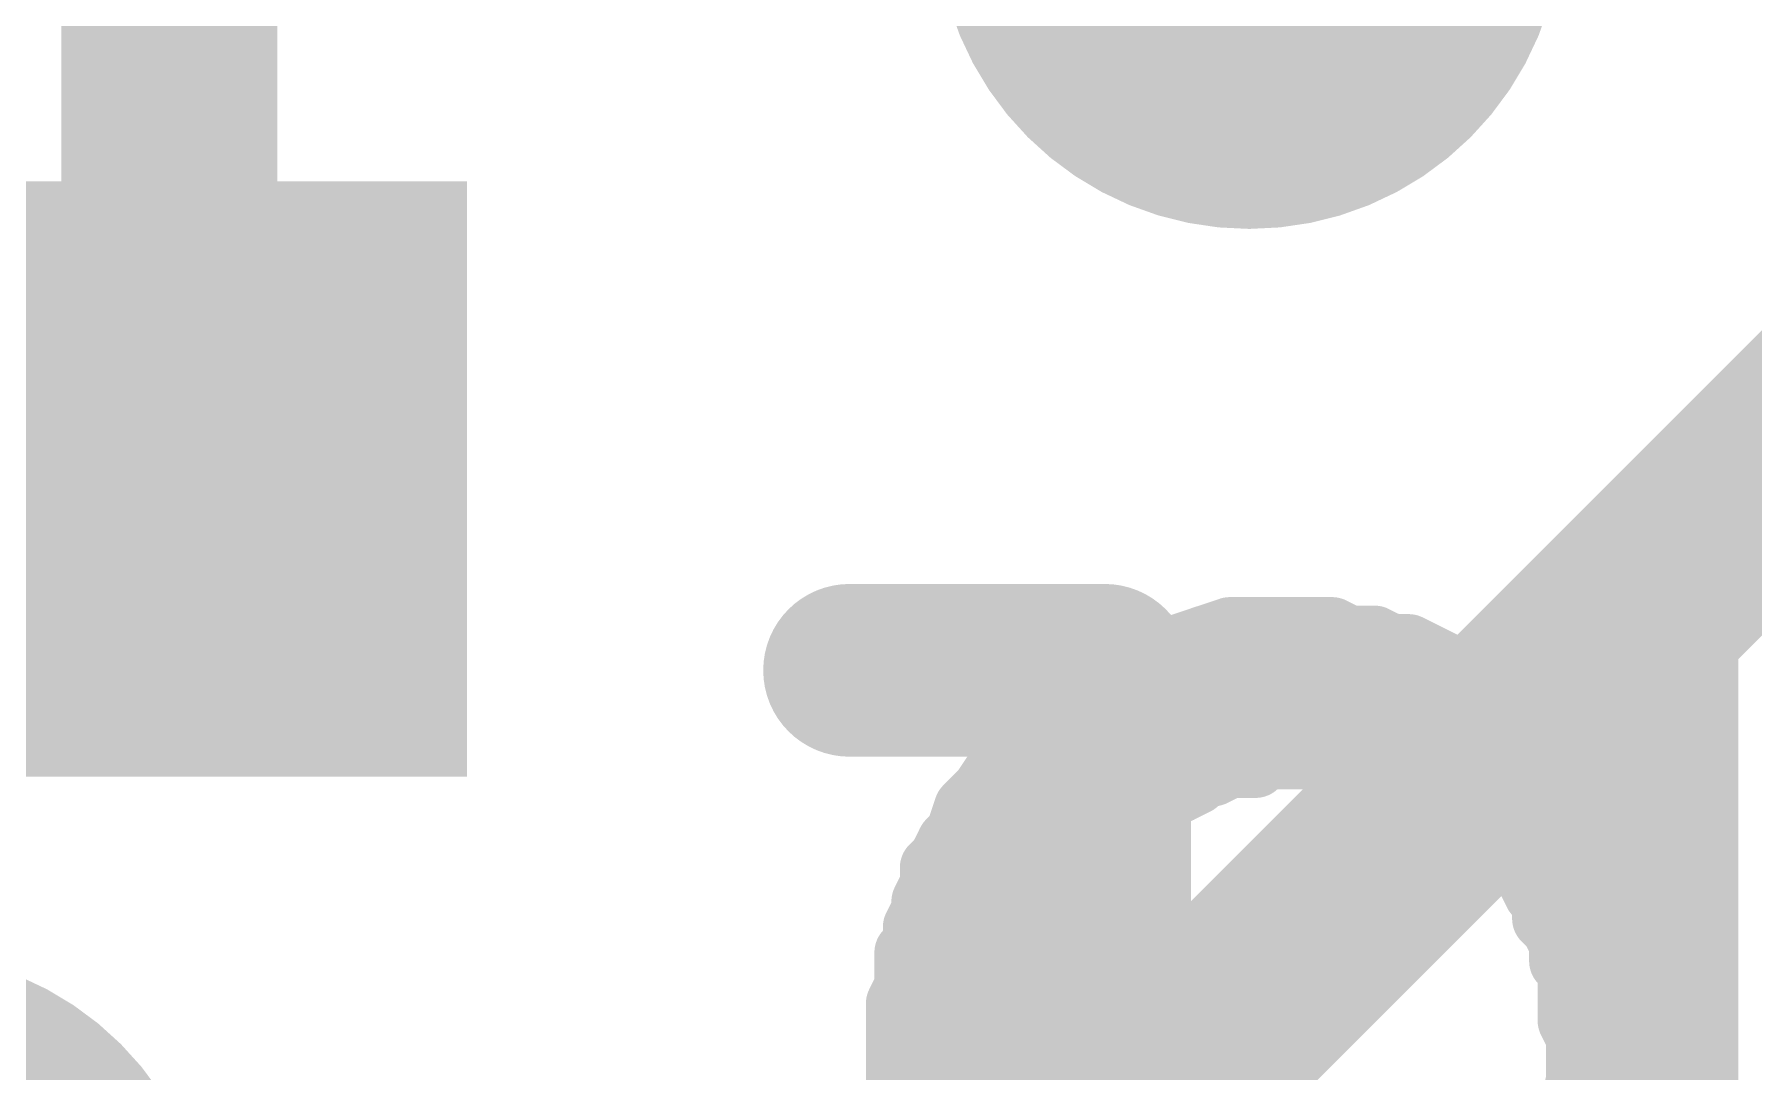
# Model space of a CAD drawing. Extents: x -0.5 to 61.7, y -0.1 to 16.6.
# Drawn here: x 15.716 to 17.738, y 5.308 to 6.528 of the extents above; entities that cross this region are included whole.
import ezdxf

# ---------------------------------------------------------------- set-up
doc = ezdxf.new("R2010")
doc.units = 0
for name, color, linetype in [('16', 132, 'CONTINUOUS'), ('18', 110, 'CONTINUOUS'), ('21', 41, 'CONTINUOUS'), ('22', 40, 'CONTINUOUS')]:
    doc.layers.add(name, color=color, linetype=linetype)

# ---------------------------------------------------------------- blocks, each defined once
blk = doc.blocks.new('RECT')
blk.add_solid([(-0.5, -0.5), (0.5, -0.5), (-0.5, 0.5), (0.5, 0.5)])
blk = doc.blocks.new('ROUNDV')
at = {"const_width": 0.5}
blk.add_lwpolyline([(0, -0.25, 1), (0, 0.25, 1), (0, -0.25)], format="xyb", dxfattribs=at)

msp = doc.modelspace()

# ---------------------------------------------------------------- linework, layer by layer
at = {"layer": '16', "const_width": 0.254}
for points in [[(15.875, 6.005), (15.875, 7.62)], [(18.7325, 6.985), (16.525, 4.7775)]]:
    msp.add_lwpolyline(points, dxfattribs=at)
at = {"layer": '16', "const_width": 0.127}
msp.add_lwpolyline([(15.8115, 6.005, 1), (15.9385, 6.005)], format="xyb", dxfattribs=at)
at = {"layer": '21', "const_width": 0.0762}
for points in [[(17.1223, 5.828), (17.0922, 5.818)], [(17.2423, 5.828), (17.1223, 5.828)], [(17.2623, 5.818), (17.2423, 5.828)], [(17.0623, 5.808), (17.0323, 5.798)], [(17.0922, 5.818), (17.0623, 5.808)], [(17.2922, 5.818), (17.2623, 5.818)], [(17.3123, 5.808), (17.2922, 5.818)], [(17.3323, 5.808), (17.3123, 5.808)], [(17.3523, 5.798), (17.3323, 5.808)], [(17.0123, 5.788), (16.9823, 5.778)], [(17.0323, 5.798), (17.0123, 5.788)], [(17.0187, 5.7912), (17.3659, 5.7912)], [(17.3723, 5.788), (17.3523, 5.798)], [(17.3923, 5.778), (17.3723, 5.788)], [(17.6822, 5.798), (17.5222, 5.798)], [(17.5222, 5.798), (17.5222, 5.668)], [(17.5222, 5.7912), (17.6822, 5.7912)], [(17.6822, 5.588), (17.6822, 5.798)], [(16.9823, 5.778), (16.9522, 5.758)], [(17.4123, 5.758), (17.3923, 5.778)], [(16.9322, 5.748), (16.9123, 5.728)], [(16.9522, 5.758), (16.9322, 5.748)], [(17.4322, 5.748), (17.4123, 5.758)], [(17.4522, 5.738), (17.4322, 5.748)], [(16.9123, 5.728), (16.8923, 5.708)], [(17.4723, 5.718), (17.4522, 5.738)], [(16.8923, 5.708), (16.8723, 5.688)], [(16.8993, 5.715), (17.4738, 5.715)], [(17.4823, 5.698), (17.4723, 5.718)], [(17.5222, 5.715), (17.6822, 5.715)], [(16.8723, 5.688), (16.8523, 5.668)], [(17.5023, 5.688), (17.4823, 5.698)], [(17.5123, 5.668), (17.5023, 5.688)], [(16.8523, 5.668), (16.8323, 5.638)], [(17.1023, 5.658), (17.1223, 5.668)], [(17.1223, 5.668), (17.1523, 5.668)], [(17.1523, 5.668), (17.1623, 5.678)], [(17.1623, 5.678), (17.2623, 5.678)], [(17.2623, 5.678), (17.2722, 5.668)], [(17.2722, 5.668), (17.3023, 5.668)], [(17.3023, 5.668), (17.3223, 5.658)], [(17.5222, 5.668), (17.5123, 5.668)], [(17.0623, 5.638), (17.0823, 5.648)], [(17.0823, 5.648), (17.0922, 5.658)], [(17.0922, 5.658), (17.1023, 5.658)], [(17.3223, 5.658), (17.3323, 5.658)], [(17.3323, 5.658), (17.3422, 5.648)], [(17.3422, 5.648), (17.3622, 5.638)], [(16.8323, 5.638), (16.8123, 5.618)], [(16.8328, 5.6388), (17.0639, 5.6388)], [(17.0323, 5.618), (17.0422, 5.628)], [(17.0422, 5.628), (17.0523, 5.638)], [(17.0523, 5.638), (17.0623, 5.638)], [(17.3606, 5.6388), (17.6822, 5.6388)], [(17.3622, 5.638), (17.3723, 5.638)], [(17.3723, 5.638), (17.3822, 5.628)], [(17.3822, 5.628), (17.3923, 5.618)], [(16.8123, 5.618), (16.8023, 5.588)], [(17.0123, 5.598), (17.0222, 5.608)], [(17.0222, 5.608), (17.0323, 5.618)], [(17.3923, 5.618), (17.4123, 5.608)], [(17.4123, 5.608), (17.4223, 5.598)], [(16.8023, 5.588), (16.7922, 5.578)], [(17.0023, 5.588), (16.8023, 5.588)], [(16.8023, 5.588), (17.0023, 5.588)], [(16.9923, 5.578), (17.0023, 5.588)], [(17.0023, 5.588), (17.0123, 5.598)], [(17.4223, 5.598), (17.4322, 5.588)], [(17.6822, 5.588), (17.4322, 5.588)], [(17.4322, 5.588), (17.4423, 5.578)], [(17.4322, 5.588), (17.6822, 5.588)], [(17.6822, 4.728), (17.6822, 5.588)], [(16.7922, 5.578), (16.7823, 5.558)], [(16.9623, 5.548), (16.9823, 5.568)], [(16.9823, 5.568), (16.9923, 5.578)], [(17.4423, 5.578), (17.4522, 5.568)], [(17.4522, 5.568), (17.4623, 5.548)], [(16.7823, 5.558), (16.7722, 5.548)], [(16.7722, 5.548), (16.7722, 5.528)], [(16.7845, 5.5626), (16.9769, 5.5626)], [(16.9623, 5.538), (16.9623, 5.548)], [(17.455, 5.5626), (17.6822, 5.5626)], [(17.4623, 5.548), (17.4723, 5.538)], [(16.7722, 5.528), (16.7623, 5.508)], [(16.9522, 5.518), (16.9623, 5.538)], [(17.4723, 5.538), (17.4823, 5.518)], [(16.7623, 5.508), (16.7623, 5.498)], [(16.9322, 5.488), (16.9423, 5.508)], [(16.9423, 5.508), (16.9522, 5.518)], [(17.4823, 5.518), (17.4923, 5.508)], [(17.4923, 5.508), (17.4923, 5.488)], [(16.7623, 5.498), (16.7523, 5.478)], [(16.7565, 5.4864), (16.9306, 5.4864)], [(16.9223, 5.478), (16.9322, 5.488)], [(17.4923, 5.488), (17.5023, 5.478)], [(17.4939, 5.4864), (17.6822, 5.4864)], [(16.7523, 5.478), (16.7523, 5.458)], [(16.9223, 5.458), (16.9223, 5.478)], [(17.5023, 5.478), (17.5123, 5.458)], [(16.7523, 5.458), (16.7423, 5.448)], [(16.7423, 5.448), (16.7423, 5.408)], [(16.9123, 5.438), (16.9223, 5.458)], [(17.5123, 5.458), (17.5123, 5.438)], [(16.9023, 5.408), (16.9123, 5.428)], [(16.9123, 5.428), (16.9123, 5.438)], [(17.5123, 5.438), (17.5222, 5.428)], [(17.5222, 5.428), (17.5222, 5.368)], [(16.7423, 5.408), (16.7323, 5.388)], [(16.7423, 5.4102), (16.9033, 5.4102)], [(16.9023, 5.268), (16.9023, 5.408)], [(17.5222, 5.4102), (17.6822, 5.4102)], [(16.7323, 5.388), (16.7323, 5.268)], [(17.5222, 5.368), (17.5323, 5.348)], [(17.5323, 5.348), (17.5323, 5.298)], [(16.7323, 5.334), (16.9023, 5.334)], [(17.5323, 5.334), (17.6822, 5.334)], [(17.5323, 5.298), (17.5222, 5.258)]]:
    msp.add_lwpolyline(points, dxfattribs=at)
at = {"layer": '21', "const_width": 0.0381}
for points in [[(17.1223, 5.8471, 1), (17.1223, 5.809)], [(17.1283, 5.8099, 1), (17.1162, 5.8461)], [(17.2508, 5.845, 1), (17.2337, 5.811)], [(17.2423, 5.809, 1), (17.2423, 5.8471)], [(17.0562, 5.8261, 1), (17.0683, 5.7899)], [(17.0683, 5.7899, 1), (17.0562, 5.8261)], [(17.0862, 5.8361, 1), (17.0983, 5.7999)], [(17.0983, 5.7999, 1), (17.0862, 5.8361)], [(17.2623, 5.8371, 1), (17.2623, 5.799)], [(17.2537, 5.801, 1), (17.2708, 5.835)], [(17.3008, 5.835, 1), (17.2837, 5.801)], [(17.2922, 5.799, 1), (17.2922, 5.8371)], [(17.3123, 5.8271, 1), (17.3123, 5.789)], [(17.3037, 5.791, 1), (17.3208, 5.825)], [(17.3408, 5.825, 1), (17.3237, 5.791)], [(17.3323, 5.789, 1), (17.3323, 5.8271)], [(17.0037, 5.805, 1), (17.0208, 5.771)], [(17.0187, 5.8102, 1), (17.0187, 5.7721)], [(17.0183, 5.7699, 1), (17.0062, 5.8061)], [(17.0262, 5.8161, 1), (17.0383, 5.7799)], [(17.0408, 5.781, 1), (17.0237, 5.815)], [(17.3608, 5.815, 1), (17.3437, 5.781)], [(17.3437, 5.781, 1), (17.3608, 5.815)], [(17.3808, 5.805, 1), (17.3637, 5.771)], [(17.3637, 5.771, 1), (17.3808, 5.805)], [(17.3659, 5.7721, 1), (17.3659, 5.8102)], [(17.5222, 5.8171, 1), (17.5222, 5.779)], [(17.5413, 5.798, 1), (17.5032, 5.798)], [(17.5222, 5.8102, 1), (17.5222, 5.7721)], [(17.7013, 5.798, 1), (17.6632, 5.798)], [(17.6822, 5.779, 1), (17.6822, 5.8171)], [(17.6822, 5.7721, 1), (17.6822, 5.8102)], [(16.9762, 5.7961, 1), (16.9883, 5.7599)], [(16.9928, 5.7621, 1), (16.9717, 5.7939)], [(17.4057, 5.7915, 1), (17.3788, 5.7645)], [(17.3837, 5.761, 1), (17.4008, 5.795)], [(16.9237, 5.765, 1), (16.9408, 5.731)], [(16.9457, 5.7345, 1), (16.9188, 5.7615)], [(16.9417, 5.7739, 1), (16.9628, 5.7421)], [(16.9608, 5.741, 1), (16.9437, 5.775)], [(17.4208, 5.775, 1), (17.4037, 5.741)], [(17.3988, 5.7445, 1), (17.4257, 5.7715)], [(17.4408, 5.765, 1), (17.4237, 5.731)], [(17.4237, 5.731, 1), (17.4408, 5.765)], [(16.9257, 5.7145, 1), (16.8988, 5.7415)], [(17.4657, 5.7515, 1), (17.4388, 5.7245)], [(17.4437, 5.721, 1), (17.4608, 5.755)], [(16.9057, 5.6945, 1), (16.8788, 5.7215)], [(16.8993, 5.734, 1), (16.8993, 5.6959)], [(16.8988, 5.7415, 1), (16.9257, 5.7145)], [(17.4893, 5.7265, 1), (17.4552, 5.7095)], [(17.4588, 5.7045, 1), (17.4857, 5.7315)], [(17.4738, 5.6959, 1), (17.4738, 5.734)], [(17.5222, 5.734, 1), (17.5222, 5.6959)], [(17.6822, 5.6959, 1), (17.6822, 5.734)], [(16.8857, 5.6745, 1), (16.8588, 5.7015)], [(16.8788, 5.7215, 1), (16.9057, 5.6945)], [(17.4908, 5.715, 1), (17.4737, 5.681)], [(17.4652, 5.6895, 1), (17.4993, 5.7065)], [(17.5193, 5.6965, 1), (17.4852, 5.6795)], [(17.4937, 5.671, 1), (17.5108, 5.705)], [(16.8681, 5.6574, 1), (16.8364, 5.6786)], [(16.8588, 5.7015, 1), (16.8857, 5.6745)], [(17.1223, 5.6871, 1), (17.1223, 5.649)], [(17.1308, 5.651, 1), (17.1137, 5.685)], [(17.1623, 5.697, 1), (17.1623, 5.6589)], [(17.1757, 5.6645, 1), (17.1488, 5.6915)], [(17.1523, 5.649, 1), (17.1523, 5.6871)], [(17.2757, 5.6915, 1), (17.2488, 5.6645)], [(17.2722, 5.6871, 1), (17.2722, 5.649)], [(17.2623, 5.6589, 1), (17.2623, 5.697)], [(17.3108, 5.685, 1), (17.2937, 5.651)], [(17.3023, 5.649, 1), (17.3023, 5.6871)], [(17.5123, 5.6871, 1), (17.5123, 5.649)], [(17.5222, 5.649, 1), (17.5222, 5.6871)], [(16.8388, 5.6815, 1), (16.8657, 5.6545)], [(17.0922, 5.6771, 1), (17.0922, 5.639)], [(17.0908, 5.631, 1), (17.0737, 5.665)], [(17.1057, 5.6445, 1), (17.0788, 5.6715)], [(17.0937, 5.675, 1), (17.1108, 5.641)], [(17.1023, 5.639, 1), (17.1023, 5.6771)], [(17.1388, 5.6815, 1), (17.1657, 5.6545)], [(17.2588, 5.6545, 1), (17.2857, 5.6815)], [(17.3223, 5.6771, 1), (17.3223, 5.639)], [(17.3457, 5.6715, 1), (17.3188, 5.6445)], [(17.3137, 5.641, 1), (17.3308, 5.675)], [(17.3508, 5.665, 1), (17.3337, 5.631)], [(17.3323, 5.639, 1), (17.3323, 5.6771)], [(17.4952, 5.6595, 1), (17.5293, 5.6765)], [(17.5032, 5.668, 1), (17.5413, 5.668)], [(16.8164, 5.6486, 1), (16.8481, 5.6274)], [(16.8328, 5.6579, 1), (16.8328, 5.6198)], [(16.8457, 5.6245, 1), (16.8188, 5.6515)], [(17.0557, 5.6145, 1), (17.0288, 5.6415)], [(17.0523, 5.657, 1), (17.0523, 5.6189)], [(17.0657, 5.6245, 1), (17.0388, 5.6515)], [(17.0537, 5.655, 1), (17.0708, 5.621)], [(17.0623, 5.6189, 1), (17.0623, 5.657)], [(17.0688, 5.6615, 1), (17.0957, 5.6345)], [(17.0639, 5.6198, 1), (17.0639, 5.6579)], [(17.3288, 5.6345, 1), (17.3557, 5.6615)], [(17.3606, 5.6579, 1), (17.3606, 5.6198)], [(17.3622, 5.657, 1), (17.3622, 5.6189)], [(17.3857, 5.6515, 1), (17.3588, 5.6245)], [(17.3537, 5.621, 1), (17.3708, 5.655)], [(17.3957, 5.6415, 1), (17.3688, 5.6145)], [(17.3723, 5.6189, 1), (17.3723, 5.657)], [(17.6822, 5.6198, 1), (17.6822, 5.6579)], [(16.7988, 5.6315, 1), (16.8257, 5.6045)], [(16.8303, 5.612, 1), (16.7942, 5.624)], [(17.0357, 5.5945, 1), (17.0088, 5.6215)], [(17.0188, 5.6315, 1), (17.0457, 5.6045)], [(17.0457, 5.6045, 1), (17.0188, 5.6315)], [(17.0288, 5.6415, 1), (17.0557, 5.6145)], [(17.3688, 5.6145, 1), (17.3957, 5.6415)], [(17.4008, 5.635, 1), (17.3837, 5.601)], [(17.3788, 5.6045, 1), (17.4057, 5.6315)], [(17.4257, 5.6215, 1), (17.3988, 5.5945)], [(17.4037, 5.591, 1), (17.4208, 5.625)], [(16.8023, 5.6071, 1), (16.8023, 5.569)], [(16.8023, 5.6071, 1), (16.8023, 5.569)], [(16.8157, 5.5745, 1), (16.7888, 5.6015)], [(17.0157, 5.5745, 1), (16.9888, 5.6015)], [(16.9988, 5.6115, 1), (17.0257, 5.5845)], [(17.0257, 5.5845, 1), (16.9988, 5.6115)], [(17.0023, 5.569, 1), (17.0023, 5.6071)], [(17.0023, 5.569, 1), (17.0023, 5.6071)], [(17.0088, 5.6215, 1), (17.0357, 5.5945)], [(17.4357, 5.6115, 1), (17.4088, 5.5845)], [(17.4088, 5.5845, 1), (17.4357, 5.6115)], [(17.4322, 5.6071, 1), (17.4322, 5.569)], [(17.4457, 5.6015, 1), (17.4188, 5.5745)], [(17.4322, 5.6071, 1), (17.4322, 5.569)], [(17.7013, 5.588, 1), (17.6632, 5.588)], [(17.6822, 5.569, 1), (17.6822, 5.6071)], [(17.6822, 5.569, 1), (17.6822, 5.6071)], [(16.7845, 5.5817, 1), (16.7845, 5.5436)], [(16.7788, 5.5915, 1), (16.8057, 5.5645)], [(16.8093, 5.5695, 1), (16.7752, 5.5865)], [(16.7842, 5.594, 1), (16.8203, 5.582)], [(16.9957, 5.5545, 1), (16.9688, 5.5815)], [(16.9788, 5.5915, 1), (17.0057, 5.5645)], [(16.9769, 5.5436, 1), (16.9769, 5.5817)], [(17.0057, 5.5645, 1), (16.9788, 5.5915)], [(16.9888, 5.6015, 1), (17.0157, 5.5745)], [(17.4188, 5.5745, 1), (17.4457, 5.6015)], [(17.4557, 5.5915, 1), (17.4288, 5.5645)], [(17.4288, 5.5645, 1), (17.4557, 5.5915)], [(17.4693, 5.5765, 1), (17.4352, 5.5595)], [(17.455, 5.5817, 1), (17.455, 5.5436)], [(17.6632, 5.588, 1), (17.7013, 5.588)], [(17.6822, 5.5436, 1), (17.6822, 5.5817)], [(16.7913, 5.548, 1), (16.7532, 5.548)], [(16.7588, 5.5615, 1), (16.7857, 5.5345)], [(16.7652, 5.5665, 1), (16.7993, 5.5495)], [(16.7957, 5.5445, 1), (16.7688, 5.5715)], [(16.9488, 5.5615, 1), (16.9757, 5.5345)], [(16.9813, 5.548, 1), (16.9432, 5.548)], [(16.9688, 5.5815, 1), (16.9957, 5.5545)], [(17.4388, 5.5545, 1), (17.4657, 5.5815)], [(17.4757, 5.5615, 1), (17.4488, 5.5345)], [(16.7893, 5.5195, 1), (16.7552, 5.5365)], [(16.9793, 5.5295, 1), (16.9452, 5.5465)], [(17.4452, 5.5395, 1), (17.4793, 5.5565)], [(17.4893, 5.5465, 1), (17.4552, 5.5295)], [(17.4588, 5.5245, 1), (17.4857, 5.5515)], [(16.7813, 5.508, 1), (16.7432, 5.508)], [(16.7532, 5.528, 1), (16.7913, 5.528)], [(16.9288, 5.5215, 1), (16.9557, 5.4945)], [(16.9593, 5.4995, 1), (16.9252, 5.5165)], [(16.9352, 5.5265, 1), (16.9693, 5.5095)], [(16.9657, 5.5045, 1), (16.9388, 5.5315)], [(16.9432, 5.538, 1), (16.9813, 5.538)], [(17.4957, 5.5315, 1), (17.4688, 5.5045)], [(17.4652, 5.5095, 1), (17.4993, 5.5265)], [(17.5113, 5.508, 1), (17.4732, 5.508)], [(17.4788, 5.4945, 1), (17.5057, 5.5215)], [(16.7565, 5.5055, 1), (16.7565, 5.4674)], [(16.7452, 5.5165, 1), (16.7793, 5.4995)], [(16.7793, 5.4895, 1), (16.7452, 5.5065)], [(16.9457, 5.4745, 1), (16.9188, 5.5015)], [(16.9306, 5.4674, 1), (16.9306, 5.5055)], [(17.5057, 5.5015, 1), (17.4788, 5.4745)], [(17.4939, 5.5055, 1), (17.4939, 5.4674)], [(17.6822, 5.4674, 1), (17.6822, 5.5055)], [(16.7352, 5.4865, 1), (16.7693, 5.4695)], [(16.7713, 5.478, 1), (16.7332, 5.478)], [(16.7432, 5.498, 1), (16.7813, 5.498)], [(16.9413, 5.478, 1), (16.9032, 5.478)], [(16.9088, 5.4915, 1), (16.9357, 5.4645)], [(16.9152, 5.4965, 1), (16.9493, 5.4795)], [(17.4732, 5.488, 1), (17.5113, 5.488)], [(17.5193, 5.4865, 1), (17.4852, 5.4695)], [(17.4888, 5.4645, 1), (17.5157, 5.4915)], [(16.7613, 5.448, 1), (16.7232, 5.448)], [(16.7288, 5.4615, 1), (16.7557, 5.4345)], [(16.7657, 5.4445, 1), (16.7388, 5.4715)], [(16.9393, 5.4495, 1), (16.9052, 5.4665)], [(17.5313, 5.458, 1), (17.4932, 5.458)], [(17.4952, 5.4495, 1), (17.5293, 5.4665)], [(16.7332, 5.458, 1), (16.7713, 5.458)], [(16.8952, 5.4465, 1), (16.9293, 5.4295)], [(16.9313, 5.438, 1), (16.8932, 5.438)], [(16.9293, 5.4195, 1), (16.8952, 5.4365)], [(16.9032, 5.458, 1), (16.9413, 5.458)], [(17.5257, 5.4515, 1), (17.4988, 5.4245)], [(17.5413, 5.428, 1), (17.5032, 5.428)], [(17.5088, 5.4145, 1), (17.5357, 5.4415)], [(16.7423, 5.4293, 1), (16.7423, 5.3912)], [(16.7593, 5.3995, 1), (16.7252, 5.4165)], [(16.9213, 5.408, 1), (16.8832, 5.408)], [(16.8932, 5.428, 1), (16.9313, 5.428)], [(16.9033, 5.3912, 1), (16.9033, 5.4293)], [(17.4932, 5.438, 1), (17.5313, 5.438)], [(17.5222, 5.4293, 1), (17.5222, 5.3912)], [(17.6822, 5.3912, 1), (17.6822, 5.4293)], [(16.7513, 5.388, 1), (16.7132, 5.388)], [(16.7232, 5.408, 1), (16.7613, 5.408)], [(16.8852, 5.4165, 1), (16.9193, 5.3995)], [(16.7152, 5.3965, 1), (16.7493, 5.3795)], [(17.5393, 5.3765, 1), (17.5052, 5.3595)], [(17.5032, 5.368, 1), (17.5413, 5.368)], [(17.5513, 5.348, 1), (17.5132, 5.348)], [(16.7323, 5.3531, 1), (16.7323, 5.315)], [(16.9023, 5.315, 1), (16.9023, 5.3531)], [(17.5323, 5.3531, 1), (17.5323, 5.315)], [(17.5152, 5.3395, 1), (17.5493, 5.3565)], [(17.6822, 5.315, 1), (17.6822, 5.3531)], [(17.5507, 5.2934, 1), (17.5138, 5.3026)], [(17.5132, 5.298, 1), (17.5513, 5.298)]]:
    msp.add_lwpolyline(points, format="xyb", dxfattribs=at)
at = {"layer": '22', "const_width": 0.2032}
for points in [[(16.675, 5.78), (16.975, 5.78)], [(16.975, 5.78), (16.975, 4.98)]]:
    msp.add_lwpolyline(points, dxfattribs=at)
at = {"layer": '22', "const_width": 0.1016}
for points in [[(16.675, 5.8308, 1), (16.675, 5.7292)], [(17.0258, 5.78, 1), (16.9242, 5.78)], [(16.975, 5.7292, 1), (16.975, 5.8308)]]:
    msp.add_lwpolyline(points, format="xyb", dxfattribs=at)

# ---------------------------------------------------------------- block references
at = {"layer": '16', "xscale": 0.7, "yscale": 0.7, "rotation": 180}
msp.add_blockref('RECT', (15.875, 6.005), dxfattribs=at)
at = {"layer": '18', "xscale": 0.7366, "yscale": 0.7366}
for p in [(17.145, 6.6675), (17.145, 6.6675), (15.5575, 5.08), (15.5575, 5.08)]:
    msp.add_blockref('ROUNDV', p, dxfattribs=at)

doc.saveas('drawing.dxf')
